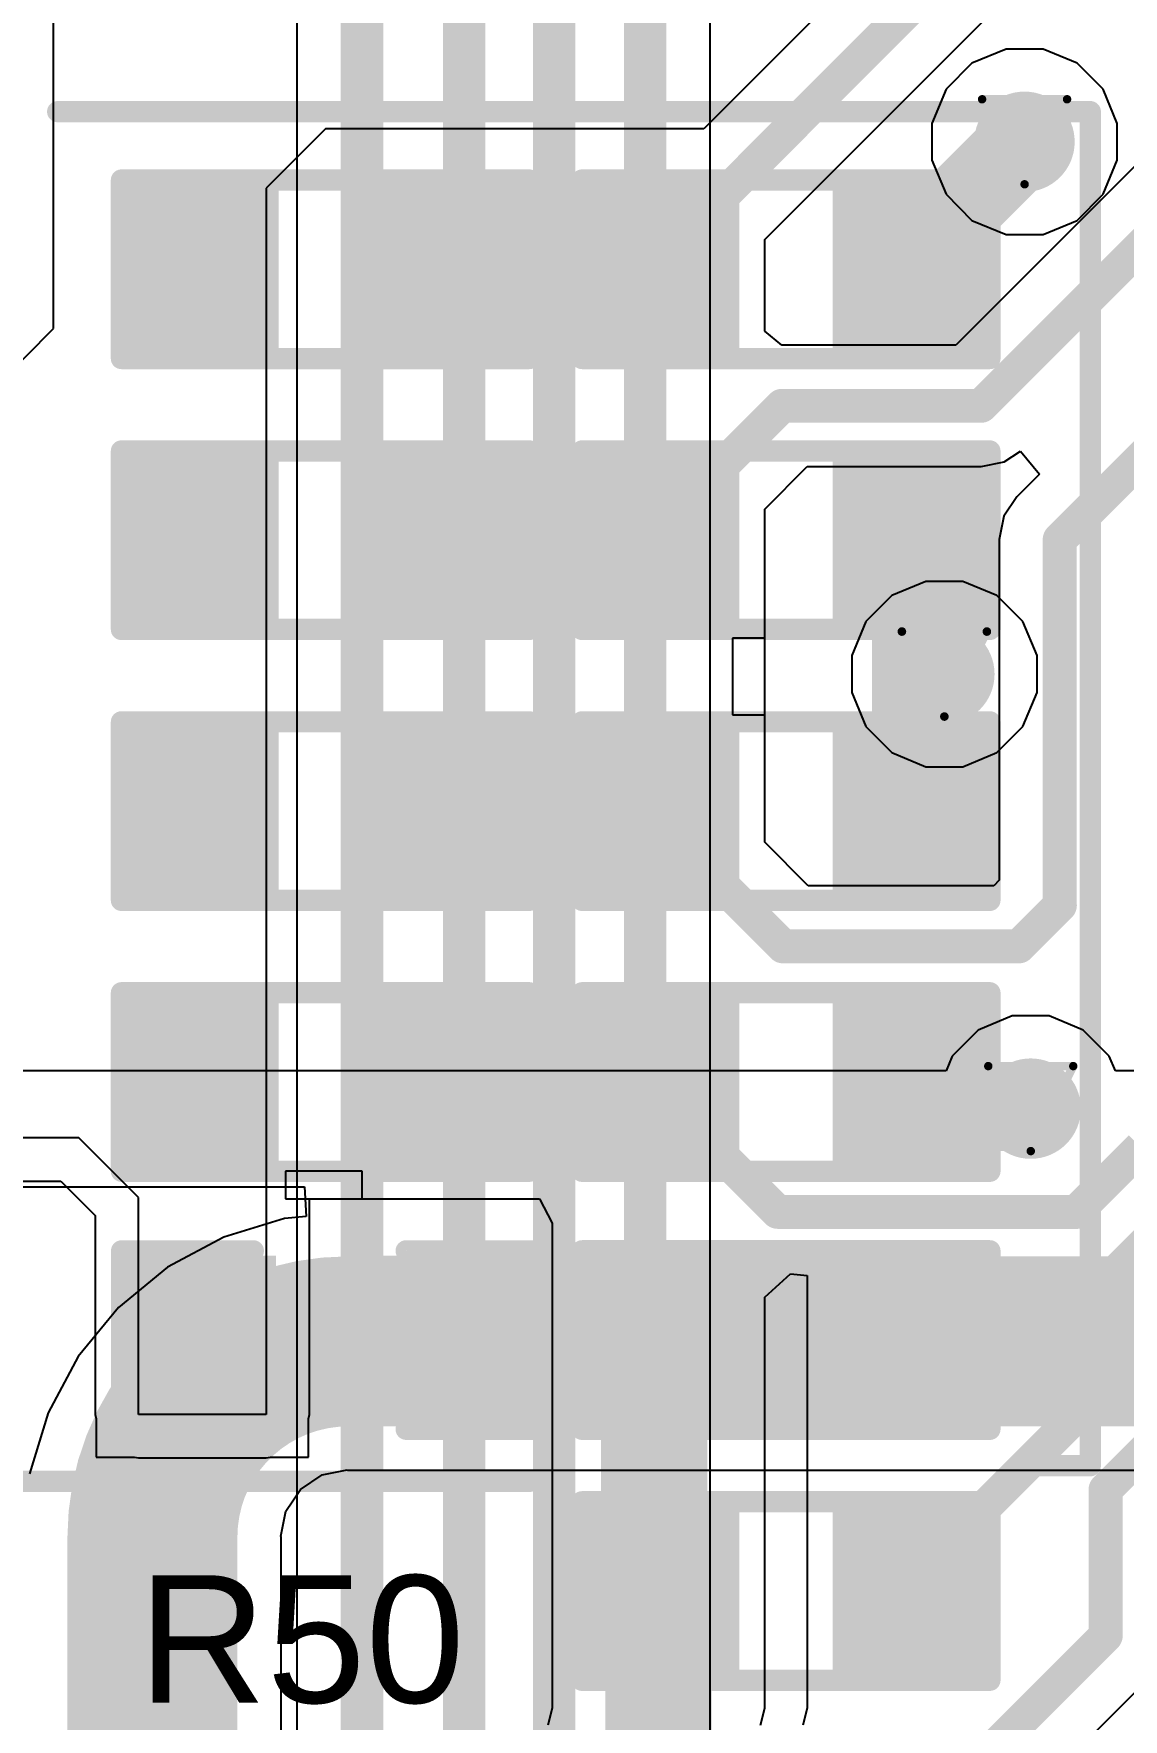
# Model space of a CAD drawing. Header units: inches. Extents: x 0 to 5359, y 0 to 5098.
# Drawn here: x 20.48 to 26.99, y 88.91 to 98.98 of the extents above; entities that cross this region are included whole.
import ezdxf

# ---------------------------------------------------------------- set-up
doc = ezdxf.new("R2010")
doc.units = ezdxf.units.IN
for name, color, linetype in [('Bottom Layer', 5, 'Continuous'), ('Drill Drawing', 1, 'Continuous'), ('Layer 1', 16, 'Continuous'), ('Layer 2', 76, 'Continuous'), ('Top Layer', 1, 'Continuous'), ('Top Overlay', 2, 'Continuous'), ('Top Paste', 8, 'Continuous'), ('Top Solder', 216, 'Continuous'), ('Via Holes', 16, 'Continuous')]:
    doc.layers.add(name, color=color, linetype=linetype)
doc.styles.add('Arial', font='', dxfattribs={"height": 0.2})
doc.styles.get('Arial').set_extended_font_data('Arial')

# ---------------------------------------------------------------- blocks, each defined once
blk = doc.blocks.new('R___0603_99')
at = {"layer": 'Top Layer'}
for points in [[(-0.381, 0.4445), (-0.381, -0.4445), (-1.143, -0.4445), (-1.143, 0.4445)], [(1.143, 0.4445), (1.143, -0.4445), (0.381, -0.4445), (0.381, 0.4445)]]:
    blk.add_hatch(color=1, dxfattribs=at).paths.add_polyline_path(points)
at = {"layer": 'Top Paste'}
for points in [[(-0.381, 0.4445), (-0.381, -0.4445), (-1.143, -0.4445), (-1.143, 0.4445)], [(1.143, 0.4445), (1.143, -0.4445), (0.381, -0.4445), (0.381, 0.4445)]]:
    blk.add_hatch(color=8, dxfattribs=at).paths.add_polyline_path(points)
at = {"layer": 'Top Solder'}
for points in [[(-0.2794, 0.5461), (-0.2794, -0.5461), (-1.2446, -0.5461), (-1.2446, 0.5461)], [(1.2446, 0.5461), (1.2446, -0.5461), (0.2794, -0.5461), (0.2794, 0.5461)]]:
    blk.add_hatch(color=216, dxfattribs=at).paths.add_polyline_path(points)
at = {"layer": 'Top Overlay'}
for points in [[(-1.2192, 0.5334, 0.127, 0.127, 0), (-1.2192, -0.5334, 0.127, 0.127, 0)], [(1.2192, 0.5334, 0.127, 0.127, 0), (-1.2192, 0.5334, 0.127, 0.127, 0)], [(1.2192, 0.5334, 0.127, 0.127, 0), (1.2192, -0.5334, 0.127, 0.127, 0)], [(1.2192, -0.5334, 0.127, 0.127, 0), (-1.2192, -0.5334, 0.127, 0.127, 0)]]:
    blk.add_lwpolyline(points, format="xyseb", dxfattribs=at)
for points in [[(-1.25095, 0.5334, 0.0635, 0.0635, 1), (-1.18745, 0.5334, 0.0635, 0.0635, 1)], [(-1.25095, 0.5334, 0.0635, 0.0635, 1), (-1.18745, 0.5334, 0.0635, 0.0635, 1)], [(1.18745, 0.5334, 0.0635, 0.0635, 1), (1.25095, 0.5334, 0.0635, 0.0635, 1)], [(1.18745, 0.5334, 0.0635, 0.0635, 1), (1.25095, 0.5334, 0.0635, 0.0635, 1)], [(-1.25095, -0.5334, 0.0635, 0.0635, 1), (-1.18745, -0.5334, 0.0635, 0.0635, 1)], [(-1.25095, -0.5334, 0.0635, 0.0635, 1), (-1.18745, -0.5334, 0.0635, 0.0635, 1)], [(1.18745, -0.5334, 0.0635, 0.0635, 1), (1.25095, -0.5334, 0.0635, 0.0635, 1)], [(1.18745, -0.5334, 0.0635, 0.0635, 1), (1.25095, -0.5334, 0.0635, 0.0635, 1)]]:
    blk.add_lwpolyline(points, format="xyseb", close=True, dxfattribs=at)
blk = doc.blocks.new('R___0603_100')
at = {"layer": 'Top Layer'}
for points in [[(-0.381, 0.4445), (-0.381, -0.4445), (-1.143, -0.4445), (-1.143, 0.4445)], [(1.143, 0.4445), (1.143, -0.4445), (0.381, -0.4445), (0.381, 0.4445)]]:
    blk.add_hatch(color=1, dxfattribs=at).paths.add_polyline_path(points)
at = {"layer": 'Top Paste'}
for points in [[(-0.381, 0.4445), (-0.381, -0.4445), (-1.143, -0.4445), (-1.143, 0.4445)], [(1.143, 0.4445), (1.143, -0.4445), (0.381, -0.4445), (0.381, 0.4445)]]:
    blk.add_hatch(color=8, dxfattribs=at).paths.add_polyline_path(points)
at = {"layer": 'Top Solder'}
for points in [[(-0.2794, 0.5461), (-0.2794, -0.5461), (-1.2446, -0.5461), (-1.2446, 0.5461)], [(1.2446, 0.5461), (1.2446, -0.5461), (0.2794, -0.5461), (0.2794, 0.5461)]]:
    blk.add_hatch(color=216, dxfattribs=at).paths.add_polyline_path(points)
at = {"layer": 'Top Overlay'}
for points in [[(-1.2192, 0.5334, 0.127, 0.127, 0), (-1.2192, -0.5334, 0.127, 0.127, 0)], [(1.2192, 0.5334, 0.127, 0.127, 0), (-1.2192, 0.5334, 0.127, 0.127, 0)], [(1.2192, 0.5334, 0.127, 0.127, 0), (1.2192, -0.5334, 0.127, 0.127, 0)], [(1.2192, -0.5334, 0.127, 0.127, 0), (-1.2192, -0.5334, 0.127, 0.127, 0)]]:
    blk.add_lwpolyline(points, format="xyseb", dxfattribs=at)
for points in [[(-1.25095, 0.5334, 0.0635, 0.0635, 1), (-1.18745, 0.5334, 0.0635, 0.0635, 1)], [(-1.25095, 0.5334, 0.0635, 0.0635, 1), (-1.18745, 0.5334, 0.0635, 0.0635, 1)], [(1.18745, 0.5334, 0.0635, 0.0635, 1), (1.25095, 0.5334, 0.0635, 0.0635, 1)], [(1.18745, 0.5334, 0.0635, 0.0635, 1), (1.25095, 0.5334, 0.0635, 0.0635, 1)], [(-1.25095, -0.5334, 0.0635, 0.0635, 1), (-1.18745, -0.5334, 0.0635, 0.0635, 1)], [(-1.25095, -0.5334, 0.0635, 0.0635, 1), (-1.18745, -0.5334, 0.0635, 0.0635, 1)], [(1.18745, -0.5334, 0.0635, 0.0635, 1), (1.25095, -0.5334, 0.0635, 0.0635, 1)], [(1.18745, -0.5334, 0.0635, 0.0635, 1), (1.25095, -0.5334, 0.0635, 0.0635, 1)]]:
    blk.add_lwpolyline(points, format="xyseb", close=True, dxfattribs=at)
blk = doc.blocks.new('R___0603_101')
at = {"layer": 'Top Layer'}
for points in [[(-0.381, 0.4445), (-0.381, -0.4445), (-1.143, -0.4445), (-1.143, 0.4445)], [(1.143, 0.4445), (1.143, -0.4445), (0.381, -0.4445), (0.381, 0.4445)]]:
    blk.add_hatch(color=1, dxfattribs=at).paths.add_polyline_path(points)
at = {"layer": 'Top Paste'}
for points in [[(-0.381, 0.4445), (-0.381, -0.4445), (-1.143, -0.4445), (-1.143, 0.4445)], [(1.143, 0.4445), (1.143, -0.4445), (0.381, -0.4445), (0.381, 0.4445)]]:
    blk.add_hatch(color=8, dxfattribs=at).paths.add_polyline_path(points)
at = {"layer": 'Top Solder'}
for points in [[(-0.2794, 0.5461), (-0.2794, -0.5461), (-1.2446, -0.5461), (-1.2446, 0.5461)], [(1.2446, 0.5461), (1.2446, -0.5461), (0.2794, -0.5461), (0.2794, 0.5461)]]:
    blk.add_hatch(color=216, dxfattribs=at).paths.add_polyline_path(points)
at = {"layer": 'Top Overlay'}
for points in [[(-1.2192, 0.5334, 0.127, 0.127, 0), (-1.2192, -0.5334, 0.127, 0.127, 0)], [(1.2192, 0.5334, 0.127, 0.127, 0), (-1.2192, 0.5334, 0.127, 0.127, 0)], [(1.2192, 0.5334, 0.127, 0.127, 0), (1.2192, -0.5334, 0.127, 0.127, 0)], [(1.2192, -0.5334, 0.127, 0.127, 0), (-1.2192, -0.5334, 0.127, 0.127, 0)]]:
    blk.add_lwpolyline(points, format="xyseb", dxfattribs=at)
for points in [[(-1.25095, 0.5334, 0.0635, 0.0635, 1), (-1.18745, 0.5334, 0.0635, 0.0635, 1)], [(-1.25095, 0.5334, 0.0635, 0.0635, 1), (-1.18745, 0.5334, 0.0635, 0.0635, 1)], [(1.18745, 0.5334, 0.0635, 0.0635, 1), (1.25095, 0.5334, 0.0635, 0.0635, 1)], [(1.18745, 0.5334, 0.0635, 0.0635, 1), (1.25095, 0.5334, 0.0635, 0.0635, 1)], [(-1.25095, -0.5334, 0.0635, 0.0635, 1), (-1.18745, -0.5334, 0.0635, 0.0635, 1)], [(-1.25095, -0.5334, 0.0635, 0.0635, 1), (-1.18745, -0.5334, 0.0635, 0.0635, 1)], [(1.18745, -0.5334, 0.0635, 0.0635, 1), (1.25095, -0.5334, 0.0635, 0.0635, 1)], [(1.18745, -0.5334, 0.0635, 0.0635, 1), (1.25095, -0.5334, 0.0635, 0.0635, 1)]]:
    blk.add_lwpolyline(points, format="xyseb", close=True, dxfattribs=at)
blk = doc.blocks.new('R___0603_102')
at = {"layer": 'Top Layer'}
for points in [[(-0.381, 0.4445), (-0.381, -0.4445), (-1.143, -0.4445), (-1.143, 0.4445)], [(1.143, 0.4445), (1.143, -0.4445), (0.381, -0.4445), (0.381, 0.4445)]]:
    blk.add_hatch(color=1, dxfattribs=at).paths.add_polyline_path(points)
at = {"layer": 'Top Paste'}
for points in [[(-0.381, 0.4445), (-0.381, -0.4445), (-1.143, -0.4445), (-1.143, 0.4445)], [(1.143, 0.4445), (1.143, -0.4445), (0.381, -0.4445), (0.381, 0.4445)]]:
    blk.add_hatch(color=8, dxfattribs=at).paths.add_polyline_path(points)
at = {"layer": 'Top Solder'}
for points in [[(-0.2794, 0.5461), (-0.2794, -0.5461), (-1.2446, -0.5461), (-1.2446, 0.5461)], [(1.2446, 0.5461), (1.2446, -0.5461), (0.2794, -0.5461), (0.2794, 0.5461)]]:
    blk.add_hatch(color=216, dxfattribs=at).paths.add_polyline_path(points)
at = {"layer": 'Top Overlay'}
for points in [[(-1.2192, 0.5334, 0.127, 0.127, 0), (-1.2192, -0.5334, 0.127, 0.127, 0)], [(1.2192, 0.5334, 0.127, 0.127, 0), (-1.2192, 0.5334, 0.127, 0.127, 0)], [(1.2192, 0.5334, 0.127, 0.127, 0), (1.2192, -0.5334, 0.127, 0.127, 0)], [(1.2192, -0.5334, 0.127, 0.127, 0), (-1.2192, -0.5334, 0.127, 0.127, 0)]]:
    blk.add_lwpolyline(points, format="xyseb", dxfattribs=at)
for points in [[(-1.25095, 0.5334, 0.0635, 0.0635, 1), (-1.18745, 0.5334, 0.0635, 0.0635, 1)], [(-1.25095, 0.5334, 0.0635, 0.0635, 1), (-1.18745, 0.5334, 0.0635, 0.0635, 1)], [(1.18745, 0.5334, 0.0635, 0.0635, 1), (1.25095, 0.5334, 0.0635, 0.0635, 1)], [(1.18745, 0.5334, 0.0635, 0.0635, 1), (1.25095, 0.5334, 0.0635, 0.0635, 1)], [(-1.25095, -0.5334, 0.0635, 0.0635, 1), (-1.18745, -0.5334, 0.0635, 0.0635, 1)], [(-1.25095, -0.5334, 0.0635, 0.0635, 1), (-1.18745, -0.5334, 0.0635, 0.0635, 1)], [(1.18745, -0.5334, 0.0635, 0.0635, 1), (1.25095, -0.5334, 0.0635, 0.0635, 1)], [(1.18745, -0.5334, 0.0635, 0.0635, 1), (1.25095, -0.5334, 0.0635, 0.0635, 1)]]:
    blk.add_lwpolyline(points, format="xyseb", close=True, dxfattribs=at)
blk = doc.blocks.new('R___0603_103')
at = {"layer": 'Top Layer'}
for points in [[(-0.381, 0.4445), (-0.381, -0.4445), (-1.143, -0.4445), (-1.143, 0.4445)], [(1.143, 0.4445), (1.143, -0.4445), (0.381, -0.4445), (0.381, 0.4445)]]:
    blk.add_hatch(color=1, dxfattribs=at).paths.add_polyline_path(points)
at = {"layer": 'Top Paste'}
for points in [[(-0.381, 0.4445), (-0.381, -0.4445), (-1.143, -0.4445), (-1.143, 0.4445)], [(1.143, 0.4445), (1.143, -0.4445), (0.381, -0.4445), (0.381, 0.4445)]]:
    blk.add_hatch(color=8, dxfattribs=at).paths.add_polyline_path(points)
at = {"layer": 'Top Solder'}
for points in [[(-0.2794, 0.5461), (-0.2794, -0.5461), (-1.2446, -0.5461), (-1.2446, 0.5461)], [(1.2446, 0.5461), (1.2446, -0.5461), (0.2794, -0.5461), (0.2794, 0.5461)]]:
    blk.add_hatch(color=216, dxfattribs=at).paths.add_polyline_path(points)
at = {"layer": 'Top Overlay'}
for points in [[(-1.2192, 0.5334, 0.127, 0.127, 0), (-1.2192, -0.5334, 0.127, 0.127, 0)], [(1.2192, 0.5334, 0.127, 0.127, 0), (-1.2192, 0.5334, 0.127, 0.127, 0)], [(1.2192, 0.5334, 0.127, 0.127, 0), (1.2192, -0.5334, 0.127, 0.127, 0)], [(1.2192, -0.5334, 0.127, 0.127, 0), (-1.2192, -0.5334, 0.127, 0.127, 0)]]:
    blk.add_lwpolyline(points, format="xyseb", dxfattribs=at)
for points in [[(-1.25095, 0.5334, 0.0635, 0.0635, 1), (-1.18745, 0.5334, 0.0635, 0.0635, 1)], [(-1.25095, 0.5334, 0.0635, 0.0635, 1), (-1.18745, 0.5334, 0.0635, 0.0635, 1)], [(1.18745, 0.5334, 0.0635, 0.0635, 1), (1.25095, 0.5334, 0.0635, 0.0635, 1)], [(1.18745, 0.5334, 0.0635, 0.0635, 1), (1.25095, 0.5334, 0.0635, 0.0635, 1)], [(-1.25095, -0.5334, 0.0635, 0.0635, 1), (-1.18745, -0.5334, 0.0635, 0.0635, 1)], [(-1.25095, -0.5334, 0.0635, 0.0635, 1), (-1.18745, -0.5334, 0.0635, 0.0635, 1)], [(1.18745, -0.5334, 0.0635, 0.0635, 1), (1.25095, -0.5334, 0.0635, 0.0635, 1)], [(1.18745, -0.5334, 0.0635, 0.0635, 1), (1.25095, -0.5334, 0.0635, 0.0635, 1)]]:
    blk.add_lwpolyline(points, format="xyseb", close=True, dxfattribs=at)
blk = doc.blocks.new('R___0603_104')
at = {"layer": 'Top Layer'}
for points in [[(-0.381, 0.4445), (-0.381, -0.4445), (-1.143, -0.4445), (-1.143, 0.4445)], [(1.143, 0.4445), (1.143, -0.4445), (0.381, -0.4445), (0.381, 0.4445)]]:
    blk.add_hatch(color=1, dxfattribs=at).paths.add_polyline_path(points)
at = {"layer": 'Top Paste'}
for points in [[(-0.381, 0.4445), (-0.381, -0.4445), (-1.143, -0.4445), (-1.143, 0.4445)], [(1.143, 0.4445), (1.143, -0.4445), (0.381, -0.4445), (0.381, 0.4445)]]:
    blk.add_hatch(color=8, dxfattribs=at).paths.add_polyline_path(points)
at = {"layer": 'Top Solder'}
for points in [[(-0.2794, 0.5461), (-0.2794, -0.5461), (-1.2446, -0.5461), (-1.2446, 0.5461)], [(1.2446, 0.5461), (1.2446, -0.5461), (0.2794, -0.5461), (0.2794, 0.5461)]]:
    blk.add_hatch(color=216, dxfattribs=at).paths.add_polyline_path(points)
at = {"layer": 'Top Overlay'}
for points in [[(-1.2192, 0.5334, 0.127, 0.127, 0), (-1.2192, -0.5334, 0.127, 0.127, 0)], [(1.2192, 0.5334, 0.127, 0.127, 0), (-1.2192, 0.5334, 0.127, 0.127, 0)], [(1.2192, 0.5334, 0.127, 0.127, 0), (1.2192, -0.5334, 0.127, 0.127, 0)], [(1.2192, -0.5334, 0.127, 0.127, 0), (-1.2192, -0.5334, 0.127, 0.127, 0)]]:
    blk.add_lwpolyline(points, format="xyseb", dxfattribs=at)
for points in [[(-1.25095, 0.5334, 0.0635, 0.0635, 1), (-1.18745, 0.5334, 0.0635, 0.0635, 1)], [(-1.25095, 0.5334, 0.0635, 0.0635, 1), (-1.18745, 0.5334, 0.0635, 0.0635, 1)], [(1.18745, 0.5334, 0.0635, 0.0635, 1), (1.25095, 0.5334, 0.0635, 0.0635, 1)], [(1.18745, 0.5334, 0.0635, 0.0635, 1), (1.25095, 0.5334, 0.0635, 0.0635, 1)], [(-1.25095, -0.5334, 0.0635, 0.0635, 1), (-1.18745, -0.5334, 0.0635, 0.0635, 1)], [(-1.25095, -0.5334, 0.0635, 0.0635, 1), (-1.18745, -0.5334, 0.0635, 0.0635, 1)], [(1.18745, -0.5334, 0.0635, 0.0635, 1), (1.25095, -0.5334, 0.0635, 0.0635, 1)], [(1.18745, -0.5334, 0.0635, 0.0635, 1), (1.25095, -0.5334, 0.0635, 0.0635, 1)]]:
    blk.add_lwpolyline(points, format="xyseb", close=True, dxfattribs=at)
blk = doc.blocks.new('R___0603_105')
at = {"layer": 'Top Layer'}
for points in [[(-0.381, 0.4445), (-0.381, -0.4445), (-1.143, -0.4445), (-1.143, 0.4445)], [(1.143, 0.4445), (1.143, -0.4445), (0.381, -0.4445), (0.381, 0.4445)]]:
    blk.add_hatch(color=1, dxfattribs=at).paths.add_polyline_path(points)
at = {"layer": 'Top Paste'}
for points in [[(-0.381, 0.4445), (-0.381, -0.4445), (-1.143, -0.4445), (-1.143, 0.4445)], [(1.143, 0.4445), (1.143, -0.4445), (0.381, -0.4445), (0.381, 0.4445)]]:
    blk.add_hatch(color=8, dxfattribs=at).paths.add_polyline_path(points)
at = {"layer": 'Top Solder'}
for points in [[(-0.2794, 0.5461), (-0.2794, -0.5461), (-1.2446, -0.5461), (-1.2446, 0.5461)], [(1.2446, 0.5461), (1.2446, -0.5461), (0.2794, -0.5461), (0.2794, 0.5461)]]:
    blk.add_hatch(color=216, dxfattribs=at).paths.add_polyline_path(points)
at = {"layer": 'Top Overlay'}
for points in [[(-1.2192, 0.5334, 0.127, 0.127, 0), (-1.2192, -0.5334, 0.127, 0.127, 0)], [(1.2192, 0.5334, 0.127, 0.127, 0), (-1.2192, 0.5334, 0.127, 0.127, 0)], [(1.2192, 0.5334, 0.127, 0.127, 0), (1.2192, -0.5334, 0.127, 0.127, 0)], [(1.2192, -0.5334, 0.127, 0.127, 0), (-1.2192, -0.5334, 0.127, 0.127, 0)]]:
    blk.add_lwpolyline(points, format="xyseb", dxfattribs=at)
for points in [[(-1.25095, 0.5334, 0.0635, 0.0635, 1), (-1.18745, 0.5334, 0.0635, 0.0635, 1)], [(-1.25095, 0.5334, 0.0635, 0.0635, 1), (-1.18745, 0.5334, 0.0635, 0.0635, 1)], [(1.18745, 0.5334, 0.0635, 0.0635, 1), (1.25095, 0.5334, 0.0635, 0.0635, 1)], [(1.18745, 0.5334, 0.0635, 0.0635, 1), (1.25095, 0.5334, 0.0635, 0.0635, 1)], [(-1.25095, -0.5334, 0.0635, 0.0635, 1), (-1.18745, -0.5334, 0.0635, 0.0635, 1)], [(-1.25095, -0.5334, 0.0635, 0.0635, 1), (-1.18745, -0.5334, 0.0635, 0.0635, 1)], [(1.18745, -0.5334, 0.0635, 0.0635, 1), (1.25095, -0.5334, 0.0635, 0.0635, 1)], [(1.18745, -0.5334, 0.0635, 0.0635, 1), (1.25095, -0.5334, 0.0635, 0.0635, 1)]]:
    blk.add_lwpolyline(points, format="xyseb", close=True, dxfattribs=at)
blk = doc.blocks.new('R___0603_106')
at = {"layer": 'Top Layer'}
for points in [[(-0.381, 0.4445), (-0.381, -0.4445), (-1.143, -0.4445), (-1.143, 0.4445)], [(1.143, 0.4445), (1.143, -0.4445), (0.381, -0.4445), (0.381, 0.4445)]]:
    blk.add_hatch(color=1, dxfattribs=at).paths.add_polyline_path(points)
at = {"layer": 'Top Paste'}
for points in [[(-0.381, 0.4445), (-0.381, -0.4445), (-1.143, -0.4445), (-1.143, 0.4445)], [(1.143, 0.4445), (1.143, -0.4445), (0.381, -0.4445), (0.381, 0.4445)]]:
    blk.add_hatch(color=8, dxfattribs=at).paths.add_polyline_path(points)
at = {"layer": 'Top Solder'}
for points in [[(-0.2794, 0.5461), (-0.2794, -0.5461), (-1.2446, -0.5461), (-1.2446, 0.5461)], [(1.2446, 0.5461), (1.2446, -0.5461), (0.2794, -0.5461), (0.2794, 0.5461)]]:
    blk.add_hatch(color=216, dxfattribs=at).paths.add_polyline_path(points)
at = {"layer": 'Top Overlay'}
for points in [[(-1.2192, 0.5334, 0.127, 0.127, 0), (-1.2192, -0.5334, 0.127, 0.127, 0)], [(1.2192, 0.5334, 0.127, 0.127, 0), (-1.2192, 0.5334, 0.127, 0.127, 0)], [(1.2192, 0.5334, 0.127, 0.127, 0), (1.2192, -0.5334, 0.127, 0.127, 0)], [(1.2192, -0.5334, 0.127, 0.127, 0), (-1.2192, -0.5334, 0.127, 0.127, 0)]]:
    blk.add_lwpolyline(points, format="xyseb", dxfattribs=at)
for points in [[(-1.25095, 0.5334, 0.0635, 0.0635, 1), (-1.18745, 0.5334, 0.0635, 0.0635, 1)], [(-1.25095, 0.5334, 0.0635, 0.0635, 1), (-1.18745, 0.5334, 0.0635, 0.0635, 1)], [(1.18745, 0.5334, 0.0635, 0.0635, 1), (1.25095, 0.5334, 0.0635, 0.0635, 1)], [(1.18745, 0.5334, 0.0635, 0.0635, 1), (1.25095, 0.5334, 0.0635, 0.0635, 1)], [(-1.25095, -0.5334, 0.0635, 0.0635, 1), (-1.18745, -0.5334, 0.0635, 0.0635, 1)], [(-1.25095, -0.5334, 0.0635, 0.0635, 1), (-1.18745, -0.5334, 0.0635, 0.0635, 1)], [(1.18745, -0.5334, 0.0635, 0.0635, 1), (1.25095, -0.5334, 0.0635, 0.0635, 1)], [(1.18745, -0.5334, 0.0635, 0.0635, 1), (1.25095, -0.5334, 0.0635, 0.0635, 1)]]:
    blk.add_lwpolyline(points, format="xyseb", close=True, dxfattribs=at)
blk = doc.blocks.new('R___0603_124')
at = {"layer": 'Top Layer'}
for points in [[(-0.381, 0.4445), (-0.381, -0.4445), (-1.143, -0.4445), (-1.143, 0.4445)], [(1.143, 0.4445), (1.143, -0.4445), (0.381, -0.4445), (0.381, 0.4445)]]:
    blk.add_hatch(color=1, dxfattribs=at).paths.add_polyline_path(points)
at = {"layer": 'Top Paste'}
for points in [[(-0.381, 0.4445), (-0.381, -0.4445), (-1.143, -0.4445), (-1.143, 0.4445)], [(1.143, 0.4445), (1.143, -0.4445), (0.381, -0.4445), (0.381, 0.4445)]]:
    blk.add_hatch(color=8, dxfattribs=at).paths.add_polyline_path(points)
at = {"layer": 'Top Solder'}
for points in [[(-0.2794, 0.5461), (-0.2794, -0.5461), (-1.2446, -0.5461), (-1.2446, 0.5461)], [(1.2446, 0.5461), (1.2446, -0.5461), (0.2794, -0.5461), (0.2794, 0.5461)]]:
    blk.add_hatch(color=216, dxfattribs=at).paths.add_polyline_path(points)
at = {"layer": 'Top Overlay'}
for points in [[(-1.2192, 0.5334, 0.127, 0.127, 0), (1.2192, 0.5334, 0.127, 0.127, 0)], [(-1.2192, -0.5334, 0.127, 0.127, 0), (-1.2192, 0.5334, 0.127, 0.127, 0)], [(1.2192, -0.5334, 0.127, 0.127, 0), (1.2192, 0.5334, 0.127, 0.127, 0)], [(-1.2192, -0.5334, 0.127, 0.127, 0), (1.2192, -0.5334, 0.127, 0.127, 0)]]:
    blk.add_lwpolyline(points, format="xyseb", dxfattribs=at)
for points in [[(-1.25095, 0.5334, 0.0635, 0.0635, 1), (-1.18745, 0.5334, 0.0635, 0.0635, 1)], [(-1.25095, 0.5334, 0.0635, 0.0635, 1), (-1.18745, 0.5334, 0.0635, 0.0635, 1)], [(1.18745, 0.5334, 0.0635, 0.0635, 1), (1.25095, 0.5334, 0.0635, 0.0635, 1)], [(1.18745, 0.5334, 0.0635, 0.0635, 1), (1.25095, 0.5334, 0.0635, 0.0635, 1)], [(-1.25095, -0.5334, 0.0635, 0.0635, 1), (-1.18745, -0.5334, 0.0635, 0.0635, 1)], [(-1.25095, -0.5334, 0.0635, 0.0635, 1), (-1.18745, -0.5334, 0.0635, 0.0635, 1)], [(1.18745, -0.5334, 0.0635, 0.0635, 1), (1.25095, -0.5334, 0.0635, 0.0635, 1)], [(1.18745, -0.5334, 0.0635, 0.0635, 1), (1.25095, -0.5334, 0.0635, 0.0635, 1)]]:
    blk.add_lwpolyline(points, format="xyseb", close=True, dxfattribs=at)
blk = doc.blocks.new('R___0603_125')
at = {"layer": 'Top Layer'}
for points in [[(-0.381, 0.4445), (-0.381, -0.4445), (-1.143, -0.4445), (-1.143, 0.4445)], [(1.143, 0.4445), (1.143, -0.4445), (0.381, -0.4445), (0.381, 0.4445)]]:
    blk.add_hatch(color=1, dxfattribs=at).paths.add_polyline_path(points)
at = {"layer": 'Top Paste'}
for points in [[(-0.381, 0.4445), (-0.381, -0.4445), (-1.143, -0.4445), (-1.143, 0.4445)], [(1.143, 0.4445), (1.143, -0.4445), (0.381, -0.4445), (0.381, 0.4445)]]:
    blk.add_hatch(color=8, dxfattribs=at).paths.add_polyline_path(points)
at = {"layer": 'Top Solder'}
for points in [[(-0.2794, 0.5461), (-0.2794, -0.5461), (-1.2446, -0.5461), (-1.2446, 0.5461)], [(1.2446, 0.5461), (1.2446, -0.5461), (0.2794, -0.5461), (0.2794, 0.5461)]]:
    blk.add_hatch(color=216, dxfattribs=at).paths.add_polyline_path(points)
at = {"layer": 'Top Overlay'}
for points in [[(-1.2192, 0.5334, 0.127, 0.127, 0), (1.2192, 0.5334, 0.127, 0.127, 0)], [(-1.2192, -0.5334, 0.127, 0.127, 0), (-1.2192, 0.5334, 0.127, 0.127, 0)], [(1.2192, -0.5334, 0.127, 0.127, 0), (1.2192, 0.5334, 0.127, 0.127, 0)], [(-1.2192, -0.5334, 0.127, 0.127, 0), (1.2192, -0.5334, 0.127, 0.127, 0)]]:
    blk.add_lwpolyline(points, format="xyseb", dxfattribs=at)
for points in [[(-1.25095, 0.5334, 0.0635, 0.0635, 1), (-1.18745, 0.5334, 0.0635, 0.0635, 1)], [(-1.25095, 0.5334, 0.0635, 0.0635, 1), (-1.18745, 0.5334, 0.0635, 0.0635, 1)], [(1.18745, 0.5334, 0.0635, 0.0635, 1), (1.25095, 0.5334, 0.0635, 0.0635, 1)], [(1.18745, 0.5334, 0.0635, 0.0635, 1), (1.25095, 0.5334, 0.0635, 0.0635, 1)], [(-1.25095, -0.5334, 0.0635, 0.0635, 1), (-1.18745, -0.5334, 0.0635, 0.0635, 1)], [(-1.25095, -0.5334, 0.0635, 0.0635, 1), (-1.18745, -0.5334, 0.0635, 0.0635, 1)], [(1.18745, -0.5334, 0.0635, 0.0635, 1), (1.25095, -0.5334, 0.0635, 0.0635, 1)], [(1.18745, -0.5334, 0.0635, 0.0635, 1), (1.25095, -0.5334, 0.0635, 0.0635, 1)]]:
    blk.add_lwpolyline(points, format="xyseb", close=True, dxfattribs=at)
blk = doc.blocks.new('C___0603_313')
at = {"layer": 'Top Layer'}
for points in [[(-0.381, 0.445), (-0.381, -0.445), (-1.143, -0.445), (-1.143, 0.445)], [(1.143, 0.445), (1.143, -0.445), (0.381, -0.445), (0.381, 0.445)]]:
    blk.add_hatch(color=1, dxfattribs=at).paths.add_polyline_path(points)
at = {"layer": 'Top Paste'}
for points in [[(-0.381, 0.445), (-0.381, -0.445), (-1.143, -0.445), (-1.143, 0.445)], [(1.143, 0.445), (1.143, -0.445), (0.381, -0.445), (0.381, 0.445)]]:
    blk.add_hatch(color=8, dxfattribs=at).paths.add_polyline_path(points)
at = {"layer": 'Top Solder'}
for points in [[(-0.321, 0.504), (-0.321, -0.504), (-1.203, -0.504), (-1.203, 0.504)], [(1.203, 0.504), (1.203, -0.504), (0.321, -0.504), (0.321, 0.504)]]:
    blk.add_hatch(color=216, dxfattribs=at).paths.add_polyline_path(points)
at = {"layer": 'Top Overlay'}
for points in [[(-0.457, 0.533, 0.127, 0.127, 0), (-1.245, 0.533, 0.127, 0.127, 0)], [(-1.245, 0.533, 0.127, 0.127, 0), (-1.245, -0.533, 0.127, 0.127, 0)], [(1.245, 0.533, 0.127, 0.127, 0), (0.457, 0.533, 0.127, 0.127, 0)], [(1.245, 0.533, 0.127, 0.127, 0), (1.245, -0.533, 0.127, 0.127, 0)], [(-0.457, -0.533, 0.127, 0.127, 0), (-1.245, -0.533, 0.127, 0.127, 0)], [(1.245, -0.533, 0.127, 0.127, 0), (0.457, -0.533, 0.127, 0.127, 0)]]:
    blk.add_lwpolyline(points, format="xyseb", dxfattribs=at)
for points in [[(-1.276, 0.533, 0.0635, 0.0635, 1), (-1.213, 0.533, 0.0635, 0.0635, 1)], [(-1.276, 0.533, 0.0635, 0.0635, 1), (-1.213, 0.533, 0.0635, 0.0635, 1)], [(-0.489, 0.533, 0.0635, 0.0635, 1), (-0.425, 0.533, 0.0635, 0.0635, 1)], [(0.425, 0.533, 0.0635, 0.0635, 1), (0.489, 0.533, 0.0635, 0.0635, 1)], [(1.213, 0.533, 0.0635, 0.0635, 1), (1.276, 0.533, 0.0635, 0.0635, 1)], [(1.213, 0.533, 0.0635, 0.0635, 1), (1.276, 0.533, 0.0635, 0.0635, 1)], [(-1.276, -0.533, 0.0635, 0.0635, 1), (-1.213, -0.533, 0.0635, 0.0635, 1)], [(-1.276, -0.533, 0.0635, 0.0635, 1), (-1.213, -0.533, 0.0635, 0.0635, 1)], [(-0.489, -0.533, 0.0635, 0.0635, 1), (-0.425, -0.533, 0.0635, 0.0635, 1)], [(0.425, -0.533, 0.0635, 0.0635, 1), (0.489, -0.533, 0.0635, 0.0635, 1)], [(1.213, -0.533, 0.0635, 0.0635, 1), (1.276, -0.533, 0.0635, 0.0635, 1)], [(1.213, -0.533, 0.0635, 0.0635, 1), (1.276, -0.533, 0.0635, 0.0635, 1)]]:
    blk.add_lwpolyline(points, format="xyseb", close=True, dxfattribs=at)

msp = doc.modelspace()

# ---------------------------------------------------------------- hatches: boundary and pattern name
at = {"layer": 'Bottom Layer'}
h = msp.add_hatch(color=5, dxfattribs=at)
edge = h.paths.add_edge_path()
edge.add_arc((26.404, 98.336), 0.3, 0, 360)
h = msp.add_hatch(color=5, dxfattribs=at)
edge = h.paths.add_edge_path()
edge.add_arc((25.925, 95.155), 0.3, 0, 360)
h = msp.add_hatch(color=5, dxfattribs=at)
edge = h.paths.add_edge_path()
edge.add_arc((26.441, 92.558), 0.3, 0, 360)
at = {"layer": 'Layer 1'}
h = msp.add_hatch(color=16, dxfattribs=at)
edge = h.paths.add_edge_path()
edge.add_arc((26.404, 98.336), 0.3, 0, 360)
h = msp.add_hatch(color=16, dxfattribs=at)
edge = h.paths.add_edge_path()
edge.add_arc((25.925, 95.155), 0.3, 0, 360)
h = msp.add_hatch(color=16, dxfattribs=at)
edge = h.paths.add_edge_path()
edge.add_arc((26.441, 92.558), 0.3, 0, 360)
at = {"layer": 'Layer 2'}
h = msp.add_hatch(color=76, dxfattribs=at)
edge = h.paths.add_edge_path()
edge.add_arc((26.404, 98.336), 0.3, 0, 360)
h = msp.add_hatch(color=76, dxfattribs=at)
edge = h.paths.add_edge_path()
edge.add_arc((25.925, 95.155), 0.3, 0, 360)
h = msp.add_hatch(color=76, dxfattribs=at)
edge = h.paths.add_edge_path()
edge.add_arc((26.441, 92.558), 0.3, 0, 360)
at = {"layer": 'Top Layer'}
h = msp.add_hatch(color=1, dxfattribs=at)
edge = h.paths.add_edge_path()
edge.add_arc((26.404, 98.336), 0.3, 0, 360)
h = msp.add_hatch(color=1, dxfattribs=at)
edge = h.paths.add_edge_path()
edge.add_arc((25.925, 95.155), 0.3, 0, 360)
h = msp.add_hatch(color=1, dxfattribs=at)
edge = h.paths.add_edge_path()
edge.add_arc((26.441, 92.558), 0.3, 0, 360)
at = {"layer": 'Via Holes'}
h = msp.add_hatch(color=7, dxfattribs=at)
edge = h.paths.add_edge_path()
edge.add_arc((26.404, 98.336), 0.15, 0, 360)
h = msp.add_hatch(color=7, dxfattribs=at)
edge = h.paths.add_edge_path()
edge.add_arc((25.925, 95.155), 0.15, 0, 360)
h = msp.add_hatch(color=7, dxfattribs=at)
edge = h.paths.add_edge_path()
edge.add_arc((26.441, 92.558), 0.15, 0, 360)

# ---------------------------------------------------------------- linework, layer by layer
at = {"layer": 'Bottom Layer'}
for p, q in [((22.055, 107.897), (22.055, 82.278)), ((24.525, 76.651), (24.525, 107.812))]:
    msp.add_line(p, q, dxfattribs=at)
for points in [[(23.054, 72.707, 0.254, 0.254, 0), (23.054, 108.219, 0.254, 0.254, 0)], [(23.592, 60.724, 0.254, 0.254, 0), (23.592, 108.134, 0.254, 0.254, 0)], [(22.444, 73.203, 0.254, 0.254, 0), (22.444, 107.897, 0.254, 0.254, 0)], [(24.136, 76.651, 0.254, 0.254, 0), (24.136, 107.812, 0.254, 0.254, 0)]]:
    msp.add_lwpolyline(points, format="xyseb", dxfattribs=at)
at = {"layer": 'Drill Drawing'}
for points in [[(26.15, 98.59, 0.0508, 0.0508, 0), (26.658, 98.59, 0.0508, 0.0508, 0)], [(26.15, 98.59, 0.0508, 0.0508, 0), (26.404, 98.082, 0.0508, 0.0508, 0)], [(26.404, 98.082, 0.0508, 0.0508, 0), (26.658, 98.59, 0.0508, 0.0508, 0)], [(25.671, 95.409, 0.0508, 0.0508, 0), (26.179, 95.409, 0.0508, 0.0508, 0)], [(25.671, 95.409, 0.0508, 0.0508, 0), (25.925, 94.901, 0.0508, 0.0508, 0)], [(25.925, 94.901, 0.0508, 0.0508, 0), (26.179, 95.409, 0.0508, 0.0508, 0)], [(26.187, 92.812, 0.0508, 0.0508, 0), (26.695, 92.812, 0.0508, 0.0508, 0)], [(26.187, 92.812, 0.0508, 0.0508, 0), (26.441, 92.304, 0.0508, 0.0508, 0)], [(26.441, 92.304, 0.0508, 0.0508, 0), (26.695, 92.812, 0.0508, 0.0508, 0)]]:
    msp.add_lwpolyline(points, format="xyseb", dxfattribs=at)
for points in [[(26.138, 98.59, 0.0254, 0.0254, 1), (26.163, 98.59, 0.0254, 0.0254, 1)], [(26.138, 98.59, 0.0254, 0.0254, 1), (26.163, 98.59, 0.0254, 0.0254, 1)], [(26.646, 98.59, 0.0254, 0.0254, 1), (26.671, 98.59, 0.0254, 0.0254, 1)], [(26.646, 98.59, 0.0254, 0.0254, 1), (26.671, 98.59, 0.0254, 0.0254, 1)], [(26.392, 98.082, 0.0254, 0.0254, 1), (26.417, 98.082, 0.0254, 0.0254, 1)], [(26.392, 98.082, 0.0254, 0.0254, 1), (26.417, 98.082, 0.0254, 0.0254, 1)], [(25.658, 95.409, 0.0254, 0.0254, 1), (25.684, 95.409, 0.0254, 0.0254, 1)], [(25.658, 95.409, 0.0254, 0.0254, 1), (25.684, 95.409, 0.0254, 0.0254, 1)], [(26.166, 95.409, 0.0254, 0.0254, 1), (26.192, 95.409, 0.0254, 0.0254, 1)], [(26.166, 95.409, 0.0254, 0.0254, 1), (26.192, 95.409, 0.0254, 0.0254, 1)], [(25.912, 94.901, 0.0254, 0.0254, 1), (25.938, 94.901, 0.0254, 0.0254, 1)], [(25.912, 94.901, 0.0254, 0.0254, 1), (25.938, 94.901, 0.0254, 0.0254, 1)], [(26.175, 92.812, 0.0254, 0.0254, 1), (26.2, 92.812, 0.0254, 0.0254, 1)], [(26.175, 92.812, 0.0254, 0.0254, 1), (26.2, 92.812, 0.0254, 0.0254, 1)], [(26.683, 92.812, 0.0254, 0.0254, 1), (26.708, 92.812, 0.0254, 0.0254, 1)], [(26.683, 92.812, 0.0254, 0.0254, 1), (26.708, 92.812, 0.0254, 0.0254, 1)], [(26.429, 92.304, 0.0254, 0.0254, 1), (26.454, 92.304, 0.0254, 0.0254, 1)], [(26.429, 92.304, 0.0254, 0.0254, 1), (26.454, 92.304, 0.0254, 0.0254, 1)]]:
    msp.add_lwpolyline(points, format="xyseb", close=True, dxfattribs=at)
at = {"layer": 'Layer 2'}
for p, q in [((26.294, 98.89), (26.09, 98.805)), ((26.515, 98.89), (26.294, 98.89)), ((26.718, 98.805), (26.515, 98.89)), ((26.09, 98.805), (25.935, 98.65)), ((26.874, 98.65), (26.718, 98.805)), ((25.935, 98.65), (25.85, 98.446)), ((26.958, 98.446), (26.874, 98.65)), ((25.85, 98.446), (25.85, 98.226)), ((26.958, 98.226), (26.958, 98.446)), ((25.85, 98.226), (25.935, 98.022)), ((26.874, 98.022), (26.958, 98.226)), ((25.935, 98.022), (26.09, 97.866)), ((26.718, 97.866), (26.874, 98.022)), ((26.09, 97.866), (26.294, 97.782)), ((26.515, 97.782), (26.718, 97.866)), ((26.294, 97.782), (26.515, 97.782)), ((25.815, 95.709), (25.611, 95.625)), ((26.035, 95.709), (25.815, 95.709)), ((26.239, 95.625), (26.035, 95.709)), ((25.611, 95.625), (25.455, 95.469)), ((26.395, 95.469), (26.239, 95.625)), ((25.455, 95.469), (25.371, 95.266)), ((26.479, 95.266), (26.395, 95.469)), ((25.371, 95.266), (25.371, 95.045)), ((26.479, 95.045), (26.479, 95.266)), ((25.371, 95.045), (25.455, 94.842)), ((26.395, 94.842), (26.479, 95.045)), ((25.455, 94.842), (25.611, 94.686)), ((26.239, 94.686), (26.395, 94.842)), ((25.611, 94.686), (25.815, 94.601)), ((25.815, 94.601), (26.035, 94.601)), ((26.035, 94.601), (26.239, 94.686)), ((26.331, 93.112), (26.128, 93.027)), ((26.552, 93.112), (26.331, 93.112)), ((26.755, 93.027), (26.552, 93.112)), ((26.128, 93.027), (25.972, 92.871)), ((26.911, 92.871), (26.755, 93.027)), ((25.936, 92.784), (11.437, 92.784)), ((25.972, 92.871), (25.936, 92.784)), ((26.947, 92.784), (26.911, 92.871)), ((36.194, 92.784), (26.947, 92.784)), ((6.958, 92.091), (22.101, 92.091)), ((22.101, 92.091), (22.11, 91.913)), ((21.981, 91.901), (21.618, 91.79)), ((22.11, 91.913), (21.981, 91.901)), ((21.618, 91.79), (21.282, 91.611)), ((21.282, 91.611), (20.988, 91.37)), ((20.988, 91.37), (20.747, 91.076)), ((20.747, 91.076), (20.567, 90.74)), ((20.567, 90.74), (20.457, 90.376)), ((22.076, 90.282), (22.206, 90.369)), ((22.206, 90.369), (22.355, 90.399)), ((22.355, 90.399), (22.36, 90.398)), ((22.36, 90.398), (29.189, 90.398)), ((21.989, 90.152), (22.076, 90.282)), ((21.959, 90.003), (21.989, 90.152)), ((21.96, 89.998), (21.959, 90.003)), ((21.96, 86.7), (21.96, 89.998))]:
    msp.add_line(p, q, dxfattribs=at)
for points in [[(21.191, 89.998, 1.016, 1.016, -0.414214), (22.36, 91.167, 1.016, 1.016, 0)], [(22.36, 91.167, 1.016, 1.016, 0), (29.189, 91.167, 1.016, 1.016, 0)], [(21.191, 86.7, 1.016, 1.016, 0), (21.191, 89.998, 1.016, 1.016, 0)]]:
    msp.add_lwpolyline(points, format="xyseb", dxfattribs=at)
for points in [[(22.106, 91.167, 0.508, 0.508, 1), (22.614, 91.167, 0.508, 0.508, 1)], [(22.106, 91.167, 0.508, 0.508, 1), (22.614, 91.167, 0.508, 0.508, 1)], [(20.937, 89.998, 0.508, 0.508, 1), (21.445, 89.998, 0.508, 0.508, 1)], [(20.937, 89.998, 0.508, 0.508, 1), (21.445, 89.998, 0.508, 0.508, 1)]]:
    msp.add_lwpolyline(points, format="xyseb", close=True, dxfattribs=at)
at = {"layer": 'Top Layer'}
for p, q in [((20.6, 97.221), (20.6, 100.552)), ((26.379, 100.306), (24.487, 98.414)), ((24.851, 97.753), (26.786, 99.687)), ((28.396, 99.523), (25.993, 97.12)), ((22.225, 98.414), (21.87, 98.059)), ((24.487, 98.414), (22.225, 98.414)), ((21.87, 98.059), (21.87, 90.73)), ((24.851, 97.205), (24.851, 97.753)), ((20.27, 96.89), (20.6, 97.221)), ((24.954, 97.12), (24.851, 97.205)), ((25.993, 97.12), (24.954, 97.12)), ((24.954, 97.12), (24.954, 97.12)), ((26.144, 96.395), (26.282, 96.423)), ((26.282, 96.423), (26.38, 96.488)), ((26.38, 96.488), (26.493, 96.35)), ((24.851, 96.141), (25.105, 96.395)), ((25.105, 96.395), (26.144, 96.395)), ((26.144, 96.395), (26.144, 96.395)), ((26.493, 96.35), (26.359, 96.215)), ((26.359, 96.215), (26.28, 96.098)), ((24.851, 94.911), (24.851, 96.141)), ((26.28, 96.098), (26.253, 95.959)), ((26.253, 95.959), (26.253, 95.959)), ((26.253, 95.959), (26.253, 93.923)), ((24.658, 95.369), (24.658, 94.911)), ((24.851, 95.369), (24.658, 95.369)), ((24.851, 94.911), (24.851, 95.369)), ((24.658, 94.911), (24.851, 94.911)), ((24.851, 94.151), (24.851, 94.911)), ((25.111, 93.89), (24.851, 94.151)), ((26.22, 93.89), (25.111, 93.89)), ((26.253, 93.923), (26.22, 93.89)), ((20.751, 92.384), (16.195, 92.384)), ((21.108, 92.027), (20.751, 92.384)), ((22.444, 92.184), (21.986, 92.184)), ((21.986, 92.184), (21.986, 92.019)), ((22.444, 92.019), (22.444, 92.184)), ((16.302, 92.125), (20.643, 92.125)), ((20.643, 92.125), (20.849, 91.919)), ((21.108, 90.73), (21.108, 92.027)), ((21.986, 92.019), (22.444, 92.019)), ((22.129, 90.73), (22.129, 92.019)), ((22.129, 92.019), (22.444, 92.019)), ((22.444, 92.019), (22.444, 92.019)), ((22.444, 92.019), (23.504, 92.019)), ((23.504, 92.019), (23.581, 91.873)), ((20.849, 91.919), (20.849, 90.73)), ((23.581, 91.873), (23.581, 90.476)), ((24.851, 91.432), (25.006, 91.57)), ((25.006, 91.57), (25.105, 91.56)), ((25.105, 91.56), (25.105, 90.476)), ((24.851, 90.476), (24.851, 91.432)), ((20.849, 90.73), (20.854, 90.705)), ((20.854, 90.705), (20.854, 90.476)), ((21.87, 90.73), (21.108, 90.73)), ((22.124, 90.705), (22.129, 90.73)), ((22.124, 90.476), (22.124, 90.705)), ((20.854, 90.476), (21.083, 90.476)), ((21.083, 90.476), (21.108, 90.471)), ((21.108, 90.471), (21.87, 90.471)), ((21.87, 90.471), (21.895, 90.476)), ((21.895, 90.476), (22.124, 90.476)), ((23.581, 90.476), (23.581, 90.476)), ((23.581, 90.476), (23.581, 90.373)), ((24.851, 90.373), (24.851, 90.476)), ((24.851, 90.476), (24.851, 90.476)), ((25.105, 90.476), (25.105, 90.476)), ((25.105, 90.476), (25.105, 90.373)), ((23.581, 90.373), (23.581, 90.373)), ((23.581, 90.373), (23.581, 88.976)), ((24.851, 89.04), (24.851, 90.373)), ((24.851, 90.373), (24.851, 90.373)), ((25.105, 90.373), (25.105, 90.373)), ((25.105, 90.373), (25.105, 90.298)), ((25.105, 90.298), (25.105, 88.976)), ((26.349, 88.355), (27.145, 89.151)), ((23.581, 88.976), (23.555, 88.873)), ((23.581, 88.976), (23.581, 88.976)), ((24.825, 88.873), (24.851, 88.976)), ((24.851, 88.976), (24.851, 89.04)), ((24.851, 88.976), (24.851, 88.976)), ((25.105, 88.976), (25.079, 88.873)), ((25.105, 88.976), (25.105, 88.976))]:
    msp.add_line(p, q, dxfattribs=at)
for points in [[(24.503, 97.917, 0.203, 0.203, 0), (26.635, 100.05, 0.203, 0.203, 0)], [(26.144, 96.758, 0.203, 0.203, 0), (28.986, 99.6, 0.203, 0.203, 0)], [(26.615, 95.959, 0.203, 0.203, 0), (29.441, 98.784, 0.203, 0.203, 0)], [(25.913, 97.845, 0.508, 0.508, 0), (26.404, 98.336, 0.508, 0.508, 0)], [(24.216, 97.638, 0.203, 0.203, 0), (24.495, 97.917, 0.203, 0.203, 0)], [(24.495, 97.917, 0.203, 0.203, 0), (24.503, 97.917, 0.203, 0.203, 0)], [(22.987, 97.574, 0.381, 0.381, 0), (24.216, 97.574, 0.381, 0.381, 0)], [(24.216, 97.574, 0.203, 0.203, 0), (24.216, 97.638, 0.203, 0.203, 0)], [(24.216, 96.019, 0.203, 0.203, 0), (24.954, 96.758, 0.203, 0.203, 0)], [(24.954, 96.758, 0.203, 0.203, 0), (26.144, 96.758, 0.203, 0.203, 0)], [(25.747, 94.461, 0.508, 0.508, 0), (25.747, 95.955, 0.508, 0.508, 0)], [(22.987, 95.955, 0.381, 0.381, 0), (24.216, 95.955, 0.381, 0.381, 0)], [(24.216, 95.955, 0.203, 0.203, 0), (24.216, 96.019, 0.203, 0.203, 0)], [(26.615, 93.773, 0.203, 0.203, 0), (26.615, 95.959, 0.203, 0.203, 0)], [(22.987, 94.336, 0.381, 0.381, 0), (24.216, 94.336, 0.381, 0.381, 0)], [(24.216, 94.273, 0.203, 0.203, 0), (24.216, 94.336, 0.203, 0.203, 0)], [(24.216, 94.273, 0.203, 0.203, 0), (24.961, 93.528, 0.203, 0.203, 0)], [(26.37, 93.528, 0.203, 0.203, 0), (26.615, 93.773, 0.203, 0.203, 0)], [(24.961, 93.528, 0.203, 0.203, 0), (26.37, 93.528, 0.203, 0.203, 0)], [(22.987, 92.717, 0.381, 0.381, 0), (24.216, 92.717, 0.381, 0.381, 0)], [(24.216, 92.654, 0.203, 0.203, 0), (24.216, 92.717, 0.203, 0.203, 0)], [(25.747, 92.558, 0.508, 0.508, 0), (26.441, 92.558, 0.508, 0.508, 0)], [(25.74, 92.717, 0.254, 0.254, 0), (25.747, 92.71, 0.254, 0.254, 0)], [(24.216, 92.654, 0.203, 0.203, 0), (24.928, 91.941, 0.203, 0.203, 0)], [(26.714, 91.941, 0.203, 0.203, 0), (27.1, 92.327, 0.203, 0.203, 0)], [(26.545, 91.175, 0.203, 0.203, 0), (27.6, 92.23, 0.203, 0.203, 0)], [(26.019, 90.029, 0.203, 0.203, 0), (28.1, 92.11, 0.203, 0.203, 0)], [(24.928, 91.941, 0.203, 0.203, 0), (26.714, 91.941, 0.203, 0.203, 0)], [(26.889, 90.281, 0.203, 0.203, 0), (28.527, 91.919, 0.203, 0.203, 0)], [(24.19, 89.7, 0.635, 0.635, 0), (24.19, 91.149, 0.635, 0.635, 0)], [(25.74, 91.175, 0.203, 0.203, 0), (26.545, 91.175, 0.203, 0.203, 0)], [(26.889, 89.408, 0.203, 0.203, 0), (26.889, 90.281, 0.203, 0.203, 0)], [(25.74, 89.675, 0.203, 0.203, 0), (26.019, 89.954, 0.203, 0.203, 0)], [(26.019, 89.954, 0.203, 0.203, 0), (26.019, 90.029, 0.203, 0.203, 0)], [(24.216, 88.175, 0.635, 0.635, 0), (24.216, 89.675, 0.635, 0.635, 0)], [(25.999, 88.518, 0.203, 0.203, 0), (26.889, 89.408, 0.203, 0.203, 0)]]:
    msp.add_lwpolyline(points, format="xyseb", dxfattribs=at)
for points in [[(26.277, 98.336, 0.254, 0.254, 1), (26.531, 98.336, 0.254, 0.254, 1)], [(24.444, 97.917, 0.102, 0.102, 1), (24.546, 97.917, 0.102, 0.102, 1)], [(24.444, 97.917, 0.102, 0.102, 1), (24.546, 97.917, 0.102, 0.102, 1)], [(24.452, 97.917, 0.102, 0.102, 1), (24.553, 97.917, 0.102, 0.102, 1)], [(24.452, 97.917, 0.102, 0.102, 1), (24.553, 97.917, 0.102, 0.102, 1)], [(25.786, 97.845, 0.254, 0.254, 1), (26.04, 97.845, 0.254, 0.254, 1)], [(22.892, 97.574, 0.191, 0.191, 1), (23.083, 97.574, 0.191, 0.191, 1)], [(24.121, 97.574, 0.191, 0.191, 1), (24.311, 97.574, 0.191, 0.191, 1)], [(24.165, 97.638, 0.102, 0.102, 1), (24.267, 97.638, 0.102, 0.102, 1)], [(24.165, 97.638, 0.102, 0.102, 1), (24.267, 97.638, 0.102, 0.102, 1)], [(24.165, 97.574, 0.102, 0.102, 1), (24.267, 97.574, 0.102, 0.102, 1)], [(24.904, 96.758, 0.102, 0.102, 1), (25.005, 96.758, 0.102, 0.102, 1)], [(24.904, 96.758, 0.102, 0.102, 1), (25.005, 96.758, 0.102, 0.102, 1)], [(26.093, 96.758, 0.102, 0.102, 1), (26.194, 96.758, 0.102, 0.102, 1)], [(26.093, 96.758, 0.102, 0.102, 1), (26.194, 96.758, 0.102, 0.102, 1)], [(25.62, 95.955, 0.254, 0.254, 1), (25.874, 95.955, 0.254, 0.254, 1)], [(22.892, 95.955, 0.191, 0.191, 1), (23.083, 95.955, 0.191, 0.191, 1)], [(24.121, 95.955, 0.191, 0.191, 1), (24.311, 95.955, 0.191, 0.191, 1)], [(24.165, 96.019, 0.102, 0.102, 1), (24.267, 96.019, 0.102, 0.102, 1)], [(24.165, 96.019, 0.102, 0.102, 1), (24.267, 96.019, 0.102, 0.102, 1)], [(24.165, 95.955, 0.102, 0.102, 1), (24.267, 95.955, 0.102, 0.102, 1)], [(26.564, 95.959, 0.102, 0.102, 1), (26.666, 95.959, 0.102, 0.102, 1)], [(26.564, 95.959, 0.102, 0.102, 1), (26.666, 95.959, 0.102, 0.102, 1)], [(25.62, 94.461, 0.254, 0.254, 1), (25.874, 94.461, 0.254, 0.254, 1)], [(22.892, 94.336, 0.191, 0.191, 1), (23.083, 94.336, 0.191, 0.191, 1)], [(24.121, 94.336, 0.191, 0.191, 1), (24.311, 94.336, 0.191, 0.191, 1)], [(24.165, 94.336, 0.102, 0.102, 1), (24.267, 94.336, 0.102, 0.102, 1)], [(24.165, 94.273, 0.102, 0.102, 1), (24.267, 94.273, 0.102, 0.102, 1)], [(24.165, 94.273, 0.102, 0.102, 1), (24.267, 94.273, 0.102, 0.102, 1)], [(26.564, 93.773, 0.102, 0.102, 1), (26.666, 93.773, 0.102, 0.102, 1)], [(26.564, 93.773, 0.102, 0.102, 1), (26.666, 93.773, 0.102, 0.102, 1)], [(24.91, 93.528, 0.102, 0.102, 1), (25.012, 93.528, 0.102, 0.102, 1)], [(24.91, 93.528, 0.102, 0.102, 1), (25.012, 93.528, 0.102, 0.102, 1)], [(26.319, 93.528, 0.102, 0.102, 1), (26.421, 93.528, 0.102, 0.102, 1)], [(26.319, 93.528, 0.102, 0.102, 1), (26.421, 93.528, 0.102, 0.102, 1)], [(22.892, 92.717, 0.191, 0.191, 1), (23.083, 92.717, 0.191, 0.191, 1)], [(24.121, 92.717, 0.191, 0.191, 1), (24.311, 92.717, 0.191, 0.191, 1)], [(24.165, 92.717, 0.102, 0.102, 1), (24.267, 92.717, 0.102, 0.102, 1)], [(25.62, 92.558, 0.254, 0.254, 1), (25.874, 92.558, 0.254, 0.254, 1)], [(25.676, 92.717, 0.127, 0.127, 1), (25.803, 92.717, 0.127, 0.127, 1)], [(25.684, 92.71, 0.127, 0.127, 1), (25.811, 92.71, 0.127, 0.127, 1)], [(26.314, 92.558, 0.254, 0.254, 1), (26.568, 92.558, 0.254, 0.254, 1)], [(24.165, 92.654, 0.102, 0.102, 1), (24.267, 92.654, 0.102, 0.102, 1)], [(24.165, 92.654, 0.102, 0.102, 1), (24.267, 92.654, 0.102, 0.102, 1)], [(24.878, 91.941, 0.102, 0.102, 1), (24.979, 91.941, 0.102, 0.102, 1)], [(24.878, 91.941, 0.102, 0.102, 1), (24.979, 91.941, 0.102, 0.102, 1)], [(26.663, 91.941, 0.102, 0.102, 1), (26.765, 91.941, 0.102, 0.102, 1)], [(26.663, 91.941, 0.102, 0.102, 1), (26.765, 91.941, 0.102, 0.102, 1)], [(24.032, 91.149, 0.318, 0.318, 1), (24.349, 91.149, 0.318, 0.318, 1)], [(25.689, 91.175, 0.102, 0.102, 1), (25.791, 91.175, 0.102, 0.102, 1)], [(26.494, 91.175, 0.102, 0.102, 1), (26.596, 91.175, 0.102, 0.102, 1)], [(26.494, 91.175, 0.102, 0.102, 1), (26.596, 91.175, 0.102, 0.102, 1)], [(26.838, 90.281, 0.102, 0.102, 1), (26.94, 90.281, 0.102, 0.102, 1)], [(26.838, 90.281, 0.102, 0.102, 1), (26.94, 90.281, 0.102, 0.102, 1)], [(25.968, 90.029, 0.102, 0.102, 1), (26.07, 90.029, 0.102, 0.102, 1)], [(25.968, 90.029, 0.102, 0.102, 1), (26.07, 90.029, 0.102, 0.102, 1)], [(25.968, 89.954, 0.102, 0.102, 1), (26.07, 89.954, 0.102, 0.102, 1)], [(25.968, 89.954, 0.102, 0.102, 1), (26.07, 89.954, 0.102, 0.102, 1)], [(24.032, 89.7, 0.318, 0.318, 1), (24.349, 89.7, 0.318, 0.318, 1)], [(24.057, 89.675, 0.318, 0.318, 1), (24.375, 89.675, 0.318, 0.318, 1)], [(25.689, 89.675, 0.102, 0.102, 1), (25.791, 89.675, 0.102, 0.102, 1)], [(26.838, 89.408, 0.102, 0.102, 1), (26.94, 89.408, 0.102, 0.102, 1)], [(26.838, 89.408, 0.102, 0.102, 1), (26.94, 89.408, 0.102, 0.102, 1)]]:
    msp.add_lwpolyline(points, format="xyseb", close=True, dxfattribs=at)
at = {"layer": 'Top Overlay'}
for points in [[(20.625, 98.516, 0.127, 0.127, 0), (26.797, 98.516, 0.127, 0.127, 0)], [(26.797, 90.424, 0.127, 0.127, 0), (26.797, 98.516, 0.127, 0.127, 0)], [(26.434, 90.424, 0.127, 0.127, 0), (26.797, 90.424, 0.127, 0.127, 0)], [(26.434, 90.424, 0.127, 0.127, 0), (26.434, 90.424, 0.127, 0.127, 0)], [(18.587, 90.33, 0.127, 0.127, 0), (23.445, 90.33, 0.127, 0.127, 0)]]:
    msp.add_lwpolyline(points, format="xyseb", dxfattribs=at)
for points in [[(20.593, 98.516, 0.0635, 0.0635, 1), (20.656, 98.516, 0.0635, 0.0635, 1)], [(26.765, 98.516, 0.0635, 0.0635, 1), (26.829, 98.516, 0.0635, 0.0635, 1)], [(26.765, 98.516, 0.0635, 0.0635, 1), (26.829, 98.516, 0.0635, 0.0635, 1)], [(26.402, 90.424, 0.0635, 0.0635, 1), (26.466, 90.424, 0.0635, 0.0635, 1)], [(26.402, 90.424, 0.0635, 0.0635, 1), (26.466, 90.424, 0.0635, 0.0635, 1)], [(26.402, 90.424, 0.0635, 0.0635, 1), (26.466, 90.424, 0.0635, 0.0635, 1)], [(26.765, 90.424, 0.0635, 0.0635, 1), (26.829, 90.424, 0.0635, 0.0635, 1)], [(26.765, 90.424, 0.0635, 0.0635, 1), (26.829, 90.424, 0.0635, 0.0635, 1)], [(23.413, 90.33, 0.0635, 0.0635, 1), (23.476, 90.33, 0.0635, 0.0635, 1)]]:
    msp.add_lwpolyline(points, format="xyseb", close=True, dxfattribs=at)

# ---------------------------------------------------------------- block references
at = {"rotation": 180}
for name, p in [('R___0603_106', (22.225, 97.574)), ('R___0603_102', (24.978, 97.574)), ('R___0603_105', (22.225, 95.955)), ('R___0603_101', (24.978, 95.955)), ('R___0603_104', (22.225, 94.336)), ('R___0603_100', (24.978, 94.336)), ('R___0603_103', (22.225, 92.717)), ('R___0603_99', (24.978, 92.717)), ('C___0603_313', (22.251, 91.175))]:
    msp.add_blockref(name, p, dxfattribs=at)
for name, p in [('R___0603_124', (24.978, 91.175)), ('R___0603_125', (24.978, 89.675))]:
    msp.add_blockref(name, p)

# ---------------------------------------------------------------- texts
at = {"layer": 'Top Overlay', "style": 'Arial'}
msp.add_text('R50', height=0.762, dxfattribs=at).set_placement((21.105, 89.007))

doc.saveas('drawing.dxf')
